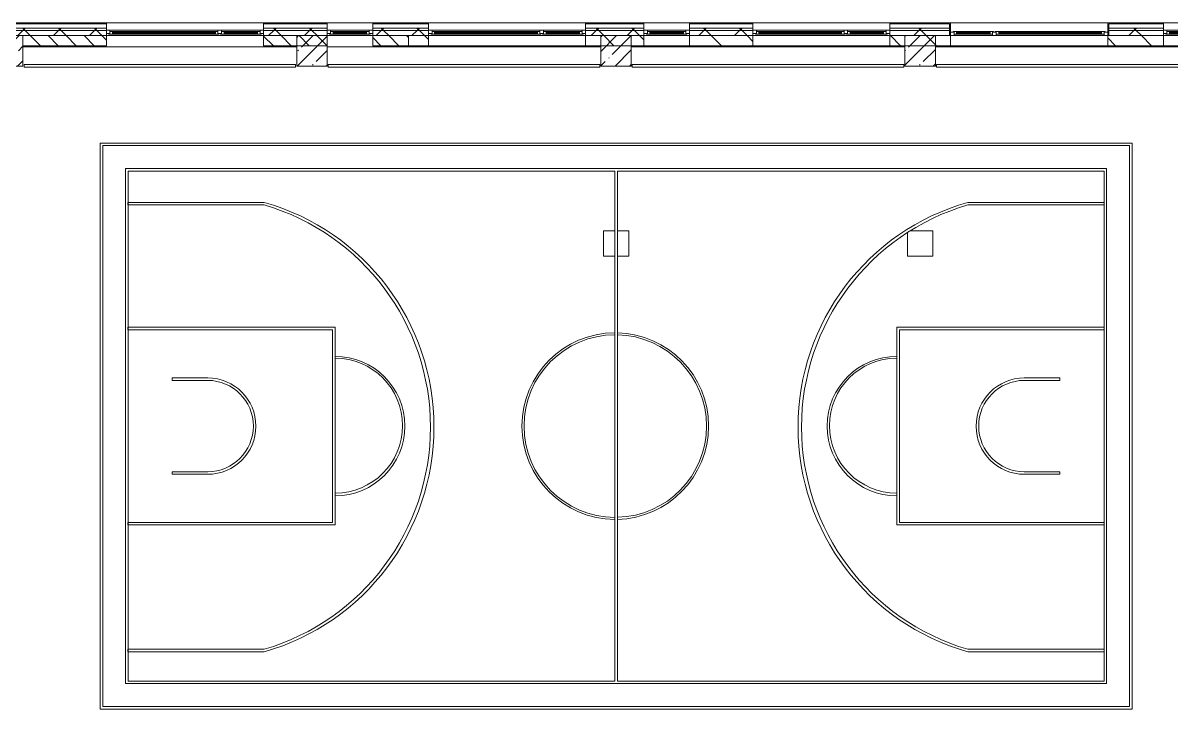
# Model space of a CAD drawing. Header units: millimetres. Extents: x 81632 to 272167, y -8553 to 29000.
# Drawn here: x 187721 to 210371, y 13824 to 27350 of the extents above; entities that cross this region are included whole.
import ezdxf

# ---------------------------------------------------------------- set-up
doc = ezdxf.new("R2010")
doc.units = ezdxf.units.MM
doc.linetypes.add('200_ШТРИХ__ш1_п0_6_', pattern=[800, 500, -300])
for name, color, linetype, lineweight in [('A-DETL-MBND-1', 7, '200_ШТРИХ__ш1_п0_6_', 9), ('A-GLAZ-3', 7, 'Continuous', 5), ('A-WALL', 7, 'Continuous', 9), ('A-WALL-2', 7, 'Continuous', 5), ('I-WALL-3', 7, 'Continuous', 5), ('S-COLS-1', 7, 'Continuous', 5)]:
    doc.layers.add(name, color=color, linetype=linetype, lineweight=lineweight)
doc.layers.add('A-FLOR-1', color=7, linetype='Continuous', lineweight=5, true_color=0xaaaaaa)
pattern_1 = [(45, (144961.33, 0), (-285.1231, 285.1231), []), (45, (145246.45, 0), (-285.1231, 285.1231), [504.031, -100.806, 16.764, -84.042])]
pattern_2 = [(45, (144961.33, 0), (-353.5534, 353.5534), []), (135, (144961.33, 0), (-353.5534, -353.5534), [])]

# ---------------------------------------------------------------- blocks, each defined once
blk = doc.blocks.new('BSC_Колонна _Прямоугольная - 600х600-V36-2_6_3_птичка')
at = {"layer": 'S-COLS-1'}
h = blk.add_hatch(dxfattribs=at)
h.set_pattern_fill('FP_79', color=256, style=0, pattern_type=2)
h.set_pattern_definition([(45, (-42460, -26800), (-285.123, 285.123), []), (45, (-42174.88, -26800), (-285.123, 285.123), [504.031, -100.806, 16.764, -84.042])])
h.paths.add_polyline_path([(-300, -300), (300, -300), (300, 300), (-300, 300)])
for p, q in [((300, 300), (-300, 300)), ((-300, 300), (-300, -300)), ((300, -300), (300, 300)), ((-300, -300), (300, -300))]:
    blk.add_line(p, q, dxfattribs=at)
blk = doc.blocks.new('120_Окно_СКБ_2Ст - 120_Окно_СКБ_2Ст 2700х2500 _мал створка справа_ 2-23206922-2_6_3_птичка')
at = {"layer": 'A-GLAZ-3'}
for p, q in [((-1350, -75), (-1350, -5)), ((-1350, -5), (-1280, -5)), ((1350, -5), (-1350, -5)), ((-1280, -75), (-1350, -75)), ((-1350, -75), (-1300, -75)), ((-1280, -75), (-1300, -75)), ((-1300, -75), (-1300, -85)), ((-1300, -85), (470, -85)), ((470, -85), (-1300, -85)), ((-1280, -5), (-1280, -75)), ((450, -35), (-1280, -35)), ((-1280, -35), (-1280, -75)), ((-1230, -85), (-1230, -35)), ((-1230, -55), (400, -55)), ((400, -65), (-1230, -65)), ((400, -85), (400, -35)), ((450, -75), (450, -5)), ((450, -5), (520, -5)), ((450, -75), (450, -35)), ((520, -75), (450, -75)), ((470, -75), (450, -75)), ((470, -75), (500, -75)), ((470, -85), (470, -75)), ((520, -75), (500, -75)), ((500, -75), (500, -85)), ((500, -85), (1300, -85)), ((1300, -85), (500, -85)), ((520, -5), (520, -75)), ((1280, -35), (520, -35)), ((520, -35), (520, -75)), ((570, -85), (570, -35)), ((570, -55), (1230, -55)), ((1230, -65), (570, -65)), ((1230, -85), (1230, -35)), ((1280, -75), (1280, -5)), ((1280, -5), (1350, -5)), ((1280, -75), (1280, -35)), ((1350, -75), (1280, -75)), ((1300, -75), (1280, -75)), ((1300, -75), (1350, -75)), ((1300, -85), (1300, -75)), ((1350, -5), (1350, -75))]:
    blk.add_line(p, q, dxfattribs=at)
blk = doc.blocks.new('120_Окно_СКБ_2Ст - 120_Окно_СКБ_2Ст 3100х2500 _мал_створка слева_ 2-19089248-2_6_3_птичка')
at = {"layer": 'A-GLAZ-3'}
for p, q in [((-1550, -75), (-1550, -5)), ((-1550, -5), (-1480, -5)), ((1550, -5), (-1550, -5)), ((-1480, -75), (-1550, -75)), ((-1550, -75), (-1500, -75)), ((-1480, -75), (-1500, -75)), ((-1500, -75), (-1500, -85)), ((-1500, -85), (670, -85)), ((670, -85), (-1500, -85)), ((-1480, -5), (-1480, -75)), ((650, -35), (-1480, -35)), ((-1480, -35), (-1480, -75)), ((-1430, -85), (-1430, -35)), ((-1430, -55), (600, -55)), ((600, -65), (-1430, -65)), ((600, -85), (600, -35)), ((650, -75), (650, -5)), ((650, -5), (720, -5)), ((650, -75), (650, -35)), ((720, -75), (650, -75)), ((670, -75), (650, -75)), ((670, -75), (700, -75)), ((670, -85), (670, -75)), ((720, -75), (700, -75)), ((700, -75), (700, -85)), ((700, -85), (1500, -85)), ((1500, -85), (700, -85)), ((720, -5), (720, -75)), ((1480, -35), (720, -35)), ((720, -35), (720, -75)), ((770, -85), (770, -35)), ((770, -55), (1430, -55)), ((1430, -65), (770, -65)), ((1430, -85), (1430, -35)), ((1480, -75), (1480, -5)), ((1480, -5), (1550, -5)), ((1480, -75), (1480, -35)), ((1550, -75), (1480, -75)), ((1500, -75), (1480, -75)), ((1500, -75), (1550, -75)), ((1500, -85), (1500, -75)), ((1550, -5), (1550, -75))]:
    blk.add_line(p, q, dxfattribs=at)
blk = doc.blocks.new('120_Окно_СКБ_1Ст - 120_Окно_СКБ_1Ст 900х2500_h_-19906774-2_6_3_птичка')
at = {"layer": 'A-GLAZ-3'}
for p, q in [((-450, -75), (-450, -5)), ((-450, -5), (-380, -5)), ((450, -5), (-450, -5)), ((-380, -75), (-450, -75)), ((-450, -75), (-400, -75)), ((-380, -75), (-400, -75)), ((-400, -75), (-400, -85)), ((-400, -85), (400, -85)), ((400, -85), (-400, -85)), ((-380, -5), (-380, -75)), ((380, -35), (-380, -35)), ((-380, -35), (-380, -75)), ((-330, -85), (-330, -35)), ((-330, -55), (330, -55)), ((330, -65), (-330, -65)), ((330, -85), (330, -35)), ((380, -75), (380, -5)), ((380, -5), (450, -5)), ((380, -75), (380, -35)), ((450, -75), (380, -75)), ((400, -75), (380, -75)), ((400, -75), (450, -75)), ((400, -85), (400, -75)), ((450, -5), (450, -75))]:
    blk.add_line(p, q, dxfattribs=at)
blk = doc.blocks.new('120_Окно_СКБ_2Ст - 120_Окно_СКБ_2Ст 3100х2500 _мал_створка слева_-22274797-2_6_3_птичка')
at = {"layer": 'A-GLAZ-3'}
for p, q in [((-1550, 45), (-1550, 115)), ((-1550, 115), (-1480, 115)), ((1550, 115), (-1550, 115)), ((-1480, 45), (-1550, 45)), ((-1550, 45), (-1500, 45)), ((-1480, 45), (-1500, 45)), ((-1500, 45), (-1500, 35)), ((-1500, 35), (670, 35)), ((670, 35), (-1500, 35)), ((-1480, 115), (-1480, 45)), ((650, 85), (-1480, 85)), ((-1480, 85), (-1480, 45)), ((-1430, 35), (-1430, 85)), ((-1430, 65), (600, 65)), ((600, 55), (-1430, 55)), ((600, 35), (600, 85)), ((650, 45), (650, 115)), ((650, 115), (720, 115)), ((650, 45), (650, 85)), ((720, 45), (650, 45)), ((670, 45), (650, 45)), ((670, 45), (700, 45)), ((670, 35), (670, 45)), ((720, 45), (700, 45)), ((700, 45), (700, 35)), ((700, 35), (1500, 35)), ((1500, 35), (700, 35)), ((720, 115), (720, 45)), ((1480, 85), (720, 85)), ((720, 85), (720, 45)), ((770, 35), (770, 85)), ((770, 65), (1430, 65)), ((1430, 55), (770, 55)), ((1430, 35), (1430, 85)), ((1480, 45), (1480, 115)), ((1480, 115), (1550, 115)), ((1480, 45), (1480, 85)), ((1550, 45), (1480, 45)), ((1500, 45), (1480, 45)), ((1500, 45), (1550, 45)), ((1500, 35), (1500, 45)), ((1550, 115), (1550, 45))]:
    blk.add_line(p, q, dxfattribs=at)
blk = doc.blocks.new('BSC_Колонна _Прямоугольная - 500х500-33455413-2_6_3_птичка')
at = {"layer": 'A-DETL-MBND-1'}
for p, q in [((-250, 250), (-23, 250)), ((-250, -250), (-250, 250)), ((27, 250), (250, 250)), ((250, 250), (250, -250)), ((-23, -250), (-250, -250)), ((250, -250), (27, -250))]:
    blk.add_line(p, q, dxfattribs=at)
blk = doc.blocks.new('BSC_Колонна _Прямоугольная - 500х500-V116-2_6_3_птичка')
at = {"layer": 'A-DETL-MBND-1'}
for p, q in [((-198, 250), (250, 250)), ((250, 250), (250, -250)), ((-250, -250), (-250, 216)), ((250, -250), (-250, -250))]:
    blk.add_line(p, q, dxfattribs=at)

msp = doc.modelspace()

# ---------------------------------------------------------------- hatches: boundary and pattern name
at = {"layer": 'A-WALL-2'}
h = msp.add_hatch(dxfattribs=at)
h.set_pattern_fill('FP_65', color=256, style=0, pattern_type=2)
h.set_pattern_definition(pattern_2)
h.paths.add_polyline_path([(229821.3, 27200), (229821.3, 27250), (225311.3, 27250), (225311.3, 27200), (228735.8, 27200)])
h.paths.add_polyline_path([(221532.1, 27200), (222811.3, 27200), (222811.3, 27250), (221301.3, 27250), (221301.3, 27200)])
h.paths.add_polyline_path([(213821.3, 27200), (219201.3, 27200), (219201.3, 27250), (213821.3, 27250)])
h.paths.add_polyline_path([(212921.3, 27200), (212921.3, 27250), (211121.3, 27250), (211121.3, 27200), (212527.5, 27200)])
h.paths.add_polyline_path([(209916.5, 27200), (210221.3, 27200), (210221.3, 27250), (209141.3, 27250), (209141.3, 27200)])
h.paths.add_polyline_path([(204821.3, 27200), (206001.3, 27200), (206001.3, 27250), (204821.3, 27250)])
h.paths.add_polyline_path([(202121.3, 27200), (202121.3, 27250), (200871.2, 27250), (200871.2, 27200), (201721.9, 27200)])
h.paths.add_polyline_path([(199921, 27200), (199971.2, 27200), (199971.2, 27250), (198821.5, 27250), (198821.5, 27200)])
h.paths.add_polyline_path([(195721.5, 27200), (195721.5, 27250), (194621.6, 27250), (194621.6, 27200)])
h.paths.add_polyline_path([(193721.6, 27200), (193721.6, 27250), (192468.3, 27250), (192468.3, 27200), (192717.3, 27200)])
h.paths.add_polyline_path([(186971.3, 27200), (189368.3, 27200), (189368.3, 27250), (186971.3, 27250)])
h = msp.add_hatch(dxfattribs=at)
h.set_pattern_fill('FP_65', color=256, style=0, pattern_type=2)
h.set_pattern_definition(pattern_2)
h.paths.add_polyline_path([(221301.3, 27100), (222811.3, 27100), (222811.3, 27200), (221301.3, 27200), (221301.3, 27109.8)])
h.paths.add_polyline_path([(229821.3, 27100), (229821.3, 27200), (225311.3, 27200), (225311.3, 27100), (229636.2, 27100)])
h.paths.add_polyline_path([(214328.4, 27100), (219201.3, 27100), (219201.3, 27200), (213821.3, 27200), (213821.3, 27100)])
h.paths.add_polyline_path([(212527.5, 27100), (212921.3, 27100), (212921.3, 27200), (211121.3, 27200), (211121.3, 27100), (211721.3, 27100)])
h.paths.add_polyline_path([(209916.5, 27100), (210221.3, 27100), (210221.3, 27200), (209141.3, 27200), (209141.3, 27100)])
h.paths.add_polyline_path([(201721.9, 27100), (202121.3, 27100), (202121.3, 27200), (200871.2, 27200), (200871.2, 27100)])
h.paths.add_polyline_path([(198821.5, 27100), (199971.2, 27100), (199971.2, 27200), (198821.5, 27200), (198821.5, 27109.8)])
h.paths.add_polyline_path([(204821.3, 27100), (206001.3, 27100), (206001.3, 27200), (204821.3, 27200), (204821.3, 27109.8)])
h.paths.add_polyline_path([(187021.3, 27100), (189368.3, 27100), (189368.3, 27200), (187021.3, 27200)])
h.paths.add_polyline_path([(193721.6, 27100), (193721.6, 27200), (192468.3, 27200), (192468.3, 27100), (192717.3, 27100)])
h.paths.add_polyline_path([(194621.6, 27100), (195721.5, 27100), (195721.5, 27200), (194621.6, 27200), (194621.6, 27109.8)])
h = msp.add_hatch(dxfattribs=at)
h.set_pattern_fill('FP_75', color=256, style=0, pattern_type=2)
h.set_pattern_definition([(135, (144961.33, 0), (-176.7767, -176.7767), [])])
h.paths.add_polyline_path([(194621.6, 26900), (195326.1, 26900), (195326.1, 27100), (194621.6, 27100)])
h.paths.add_polyline_path([(189368.3, 26900), (189368.3, 27100), (187721.3, 27100), (187721.3, 26900), (189115.4, 26900)])
h.paths.add_polyline_path([(192717.3, 26900), (193721.6, 26900), (193721.6, 27100), (192468.3, 27100), (192468.3, 26900)])
at = {"layer": 'I-WALL-3'}
h = msp.add_hatch(dxfattribs=at)
h.set_pattern_fill('FP_76', color=256, style=0, pattern_type=2)
h.set_pattern_definition([(135, (144961.33, 0), (-353.5534, -353.5534), [])])
h.paths.add_polyline_path([(229161.3, 26900), (229161.3, 27100), (226111.3, 27100), (226111.3, 26900), (229062, 26900)])
h.paths.add_polyline_path([(225311.3, 26900), (225611.3, 26900), (225611.3, 27100), (225311.3, 27100)])
h.paths.add_polyline_path([(213821.3, 26900), (215271.3, 26900), (215271.3, 27100), (213821.3, 27100)])
h.paths.add_polyline_path([(211721.3, 26900), (212921.3, 26900), (212921.3, 27100), (211721.3, 27100)])
h.paths.add_polyline_path([(215771.3, 26900), (218501.3, 26900), (218501.3, 27100), (215771.3, 27100)])
h.paths.add_polyline_path([(222811.3, 26900), (222811.3, 27100), (222211.3, 27100), (222211.3, 26900), (222631.3, 26900)])
h.paths.add_polyline_path([(221532.1, 26900), (221711.3, 26900), (221711.3, 27100), (221301.3, 27100), (221301.3, 26900)])
h.paths.add_polyline_path([(219001.3, 26900), (219201.3, 26900), (219201.3, 27100), (219001.3, 27100)])
h.paths.add_polyline_path([(201721.9, 26900), (202121.3, 26900), (202121.3, 27100), (200871.2, 27100), (200871.2, 26900)])
h.paths.add_polyline_path([(205126.1, 26900), (206021.3, 26900), (206021.3, 27100), (204821.3, 27100), (204821.3, 26900)])
h.paths.add_polyline_path([(199921, 26900), (199971.2, 26900), (199971.2, 27100), (198821.5, 27100), (198821.5, 26900)])
h.paths.add_polyline_path([(209426.1, 26900), (210221.3, 26900), (210221.3, 27100), (209121.3, 27100), (209121.3, 26900)])
h.paths.add_polyline_path([(195326.1, 26900), (195721.5, 26900), (195721.5, 27100), (195326.1, 27100)])
at = {"layer": 'S-COLS-1'}
h = msp.add_hatch(dxfattribs=at)
h.set_pattern_fill('FP_73', color=256, style=0, pattern_type=2)
h.set_pattern_definition(pattern_1)
h.paths.add_polyline_path([(193721.3, 26500), (193721.3, 27100), (193121.3, 27100), (193121.3, 26500)])
h = msp.add_hatch(dxfattribs=at)
h.set_pattern_fill('FP_73', color=256, style=0, pattern_type=2)
h.set_pattern_definition(pattern_1)
h.paths.add_polyline_path([(199121.3, 26500), (199721.3, 26500), (199721.3, 27100), (199121.3, 27100)])
h = msp.add_hatch(dxfattribs=at)
h.set_pattern_fill('FP_73', color=256, style=0, pattern_type=2)
h.set_pattern_definition(pattern_1)
h.paths.add_polyline_path([(205121.3, 26500), (205721.3, 26500), (205721.3, 27100), (205121.3, 27100)])

# ---------------------------------------------------------------- linework, layer by layer
at = {"layer": 'A-FLOR-1'}
for p, q in [((187741.3, 26880), (187721.3, 26880)), ((193721.6, 26880), (193721.6, 26500)), ((209601.3, 24981.3), (189245, 24981.3)), ((189245, 24981.3), (189245, 13824.4)), ((189295, 13874.4), (189295, 24931.3)), ((189295, 24931.3), (209551.3, 24931.3)), ((209551.3, 24931.3), (209551.3, 13874.4)), ((209601.3, 13824.4), (209601.3, 24981.3)), ((209101.3, 24481.3), (189745, 24481.3)), ((189745, 24481.3), (189745, 14324.4)), ((209101.3, 14324.4), (209101.3, 24481.3)), ((189795, 14374.4), (189795, 24431.3)), ((189795, 24431.3), (199398.1, 24431.3)), ((199398.1, 24431.3), (199398.1, 14374.4)), ((199448.1, 14374.4), (199448.1, 24431.3)), ((199448.1, 24431.3), (209051.3, 24431.3)), ((209051.3, 24431.3), (209051.3, 14374.4)), ((192481, 23812.8), (189791.3, 23812.8)), ((189791.3, 23812.8), (189791.3, 23762.8)), ((209051.3, 23812.8), (206361.6, 23812.8)), ((189791.3, 23762.8), (192481, 23762.8)), ((206361.6, 23762.8), (209051.3, 23762.8)), ((193881, 21352.8), (189791.3, 21352.8)), ((189791.3, 21352.8), (189791.3, 21302.8)), ((189791.3, 21302.8), (193831, 21302.8)), ((193831, 21302.8), (193831, 17502.8)), ((193881, 17452.8), (193881, 21352.8)), ((204961.6, 21352.8), (204961.6, 17452.8)), ((209051.3, 21352.8), (204961.6, 21352.8)), ((205011.6, 17502.8), (205011.6, 21302.8)), ((205011.6, 21302.8), (209051.3, 21302.8)), ((190666.3, 20352.8), (190666.3, 20302.8)), ((191366.3, 20352.8), (190666.3, 20352.8)), ((190666.3, 20302.8), (191366.3, 20302.8)), ((208176.3, 20352.8), (207476.3, 20352.8)), ((207476.3, 20302.8), (208176.3, 20302.8)), ((208176.3, 20302.8), (208176.3, 20352.8)), ((191366.3, 18502.8), (190666.3, 18502.8)), ((190666.3, 18502.8), (190666.3, 18452.8)), ((190666.3, 18452.8), (191366.3, 18452.8)), ((208176.3, 18502.8), (207476.3, 18502.8)), ((207476.3, 18452.8), (208176.3, 18452.8)), ((208176.3, 18452.8), (208176.3, 18502.8)), ((193831, 17502.8), (189791.3, 17502.8)), ((189791.3, 17502.8), (189791.3, 17452.8)), ((189791.3, 17452.8), (193881, 17452.8)), ((204961.6, 17452.8), (209051.3, 17452.8)), ((209051.3, 17502.8), (205011.6, 17502.8)), ((192481, 15002.8), (189791.3, 15002.8)), ((189791.3, 15002.8), (189791.3, 14952.8)), ((189791.3, 14952.8), (192481, 14952.8)), ((209051.3, 15002.8), (206361.6, 15002.8)), ((206361.6, 14952.8), (209051.3, 14952.8)), ((189745, 14324.4), (209101.3, 14324.4)), ((199398.1, 14374.4), (189795, 14374.4)), ((209051.3, 14374.4), (199448.1, 14374.4)), ((189245, 13824.4), (209601.3, 13824.4)), ((209551.3, 13874.4), (189295, 13874.4))]:
    msp.add_line(p, q, dxfattribs=at)
for centre, radius, start, end in [((191226.3, 19382.8), 4604.2, 285.81331, 74.18669), ((207616.3, 19382.8), 4604.2, 105.81331, 254.18669), ((191196.8, 19382.8), 4564.4, 286.34112, 73.65888), ((207645.9, 19382.8), 4564.4, 106.34112, 253.65888), ((199406.5, 19403.3), 1840, 90.26005, 180), ((199406.5, 19403.3), 1800, 90.26583, 180), ((199406.5, 19403.3), 1840, 0, 88.70133), ((199406.5, 19403.3), 1800, 0, 88.67247), ((193881, 19402.8), 1375, 270, 90), ((193881, 19411.7), 1330, 270, 90), ((204961.6, 19402.8), 1375, 90, 270), ((204961.6, 19411.7), 1330, 90, 270), ((191366.3, 19402.8), 950, 270, 90), ((191366.3, 19402.8), 900, 270, 90), ((207476.3, 19402.8), 950, 90, 270), ((207476.3, 19402.8), 900, 90, 270), ((199406.5, 19403.3), 1840, 180, 269.73995), ((199406.5, 19403.3), 1800, 180, 269.73417), ((199406.5, 19403.3), 1800, 271.32753, 360), ((199406.5, 19403.3), 1840, 271.29867, 360)]:
    msp.add_arc(centre, radius, start, end, dxfattribs=at)
at = {"layer": 'A-WALL'}
for p, q in [((189368.3, 27330), (186891.3, 27330)), ((189368.3, 27250), (186971.3, 27250)), ((189368.3, 27200), (187021.3, 27200)), ((193721.6, 27330), (192468.3, 27330)), ((193721.6, 27250), (192468.3, 27250)), ((193721.6, 27200), (192468.3, 27200)), ((195721.5, 27330), (194621.6, 27330)), ((195721.5, 27250), (194621.6, 27250)), ((195721.5, 27200), (194621.6, 27200)), ((199971.2, 27330), (198821.5, 27330)), ((199971.2, 27250), (198821.5, 27250)), ((199971.2, 27200), (198821.5, 27200)), ((202121.3, 27330), (200871.2, 27330)), ((202121.3, 27250), (200871.2, 27250)), ((202121.3, 27200), (200871.2, 27200)), ((206001.3, 27330), (204821.3, 27330)), ((206001.3, 27250), (204821.3, 27250)), ((206001.3, 27200), (204821.3, 27200)), ((206001.3, 27100), (206001.3, 27330)), ((209141.3, 27330), (209141.3, 27100)), ((210221.3, 27330), (209141.3, 27330)), ((210221.3, 27250), (209141.3, 27250)), ((210221.3, 27200), (209141.3, 27200)), ((189368.3, 27100), (187721.3, 27100)), ((187721.3, 27100), (189368.3, 27100)), ((193721.6, 27100), (192468.3, 27100)), ((192468.3, 27100), (193721.6, 27100)), ((195326.1, 27100), (194621.6, 27100)), ((194621.6, 27100), (195721.5, 27100)), ((195326.1, 26900), (195326.1, 27100)), ((199971.2, 27100), (198821.5, 27100)), ((202121.3, 27100), (200871.2, 27100)), ((206021.3, 27100), (204821.3, 27100)), ((210221.3, 27100), (209121.3, 27100))]:
    msp.add_line(p, q, dxfattribs=at)
at = {"layer": 'A-WALL-2'}
for p, q in [((186871.3, 27350), (194621.6, 27350)), ((189368.3, 27100), (189368.3, 27350)), ((192468.3, 27350), (192468.3, 27100)), ((193721.6, 27100), (193721.6, 27350)), ((194621.6, 27350), (194621.6, 27100)), ((221301.3, 27350), (194621.6, 27350)), ((195721.5, 27100), (195721.5, 27350)), ((198821.5, 27350), (198821.5, 27100)), ((199971.2, 27100), (199971.2, 27350)), ((200871.2, 27350), (200871.2, 27100)), ((202121.3, 27100), (202121.3, 27350)), ((204821.3, 27350), (204821.3, 27100)), ((206021.3, 27100), (206021.3, 27350)), ((209121.3, 27350), (209121.3, 27100)), ((210221.3, 27100), (210221.3, 27350)), ((189368.3, 26900), (189368.3, 27100)), ((192468.3, 27100), (189368.3, 27100)), ((192468.3, 27100), (192468.3, 26900)), ((193721.6, 26900), (193721.6, 27100)), ((194621.6, 27100), (193721.6, 27100)), ((194621.6, 27100), (194621.6, 26900)), ((187721.3, 26900), (189368.3, 26900)), ((192468.3, 26900), (193721.6, 26900)), ((194621.6, 26900), (195326.1, 26900))]:
    msp.add_line(p, q, dxfattribs=at)
at = {"layer": 'I-WALL-3'}
for p, q in [((189368.3, 27100), (192468.3, 27100)), ((193721.6, 27100), (194621.6, 27100)), ((195721.5, 26900), (195721.5, 27100)), ((195721.5, 27100), (198821.5, 27100)), ((198821.5, 27100), (198821.5, 26900)), ((199971.2, 26900), (199971.2, 27100)), ((199971.2, 27100), (200871.2, 27100)), ((200871.2, 27100), (200871.2, 26900)), ((202121.3, 26900), (202121.3, 27100)), ((202121.3, 27100), (204821.3, 27100)), ((204821.3, 27100), (204821.3, 26900)), ((206021.3, 26900), (206021.3, 27100)), ((206021.3, 27100), (209121.3, 27100)), ((209121.3, 27100), (209121.3, 26900)), ((210221.3, 26900), (210221.3, 27100)), ((210221.3, 27100), (211101.3, 27100)), ((187741.3, 26900), (187741.3, 26880)), ((193121.3, 26880), (187741.3, 26880)), ((199121.3, 26880), (193721.3, 26880)), ((211121.3, 26900), (195326.1, 26900)), ((205121.3, 26880), (199721.3, 26880)), ((211101.3, 26880), (205721.3, 26880)), ((187742.3, 26530), (193101.3, 26530)), ((187742.3, 26530), (187742.3, 26480)), ((193101.3, 26480), (193101.3, 26530)), ((193742.6, 26529), (199100.3, 26529)), ((193742.6, 26529), (193742.6, 26479)), ((199100.3, 26479), (199100.3, 26529)), ((199741.3, 26529), (205101.3, 26529)), ((199741.3, 26529), (199741.3, 26479)), ((205101.3, 26479), (205101.3, 26529)), ((205742.3, 26529), (211121.3, 26529)), ((205742.3, 26529), (205742.3, 26479)), ((193101.3, 26480), (187742.3, 26480)), ((199100.3, 26479), (193742.6, 26479)), ((205101.3, 26479), (199741.3, 26479)), ((211121.8, 26479), (205742.3, 26479))]:
    msp.add_line(p, q, dxfattribs=at)
at = {"layer": 'S-COLS-1'}
for p, q in [((193721.3, 27100), (193121.3, 27100)), ((193121.3, 27100), (193121.3, 26500)), ((193721.3, 26500), (193721.3, 27100)), ((199721.3, 27100), (199121.3, 27100)), ((199121.3, 27100), (199121.3, 26500)), ((199721.3, 26500), (199721.3, 27100)), ((205721.3, 27100), (205121.3, 27100)), ((205121.3, 27100), (205121.3, 26500)), ((205721.3, 26500), (205721.3, 27100)), ((193121.3, 26500), (193721.3, 26500)), ((199121.3, 26500), (199721.3, 26500)), ((205121.3, 26500), (205721.3, 26500))]:
    msp.add_line(p, q, dxfattribs=at)

# ---------------------------------------------------------------- block references
at = {"layer": 'A-DETL-MBND-1'}
for name, p in [('BSC_Колонна _Прямоугольная - 500х500-33455413-2_6_3_птичка', (199421.3, 23000)), ('BSC_Колонна _Прямоугольная - 500х500-V116-2_6_3_птичка', (205421.3, 23000))]:
    msp.add_blockref(name, p, dxfattribs=at)
at = {"layer": 'A-GLAZ-3'}
for name, p in [('120_Окно_СКБ_2Ст - 120_Окно_СКБ_2Ст 3100х2500 _мал_створка слева_ 2-19089248-2_6_3_птичка', (190918.3, 27215)), ('120_Окно_СКБ_1Ст - 120_Окно_СКБ_1Ст 900х2500_h_-19906774-2_6_3_птичка', (194171.6, 27215)), ('120_Окно_СКБ_2Ст - 120_Окно_СКБ_2Ст 3100х2500 _мал_створка слева_ 2-19089248-2_6_3_птичка', (197271.5, 27215)), ('120_Окно_СКБ_1Ст - 120_Окно_СКБ_1Ст 900х2500_h_-19906774-2_6_3_птичка', (200421.2, 27215)), ('120_Окно_СКБ_2Ст - 120_Окно_СКБ_2Ст 2700х2500 _мал створка справа_ 2-23206922-2_6_3_птичка', (203471.3, 27215)), ('120_Окно_СКБ_1Ст - 120_Окно_СКБ_1Ст 900х2500_h_-19906774-2_6_3_птичка', (210671.3, 27215))]:
    msp.add_blockref(name, p, dxfattribs=at)
at = {"layer": 'A-GLAZ-3', "rotation": 180}
msp.add_blockref('120_Окно_СКБ_2Ст - 120_Окно_СКБ_2Ст 3100х2500 _мал_створка слева_-22274797-2_6_3_птичка', (207571.3, 27215), dxfattribs=at)
at = {"layer": 'S-COLS-1'}
msp.add_blockref('BSC_Колонна _Прямоугольная - 600х600-V36-2_6_3_птичка', (187421.3, 26800), dxfattribs=at)

doc.saveas('drawing.dxf')
